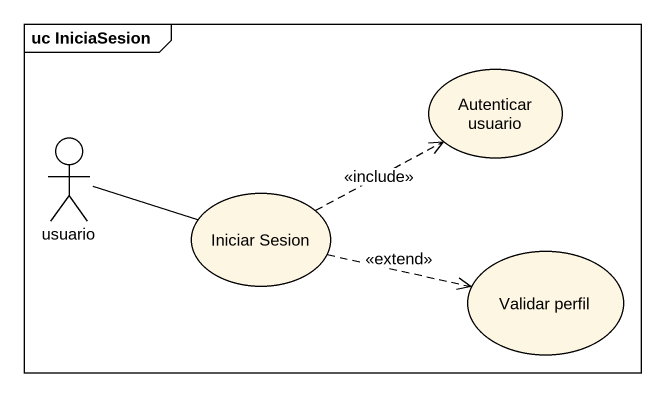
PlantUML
@startuml
mainframe uc IniciaSesion
usecase "Autenticar usuario" as Autenticar_usuario
actor usuario
usecase "Iniciar Sesion" as Iniciar_Sesion
usecase "Validar perfil" as Validar_perfil
usuario -right- Iniciar_Sesion
Iniciar_Sesion .right.> Autenticar_usuario : <<include>>
Iniciar_Sesion .right.> Validar_perfil : <<extend>>
@enduml
